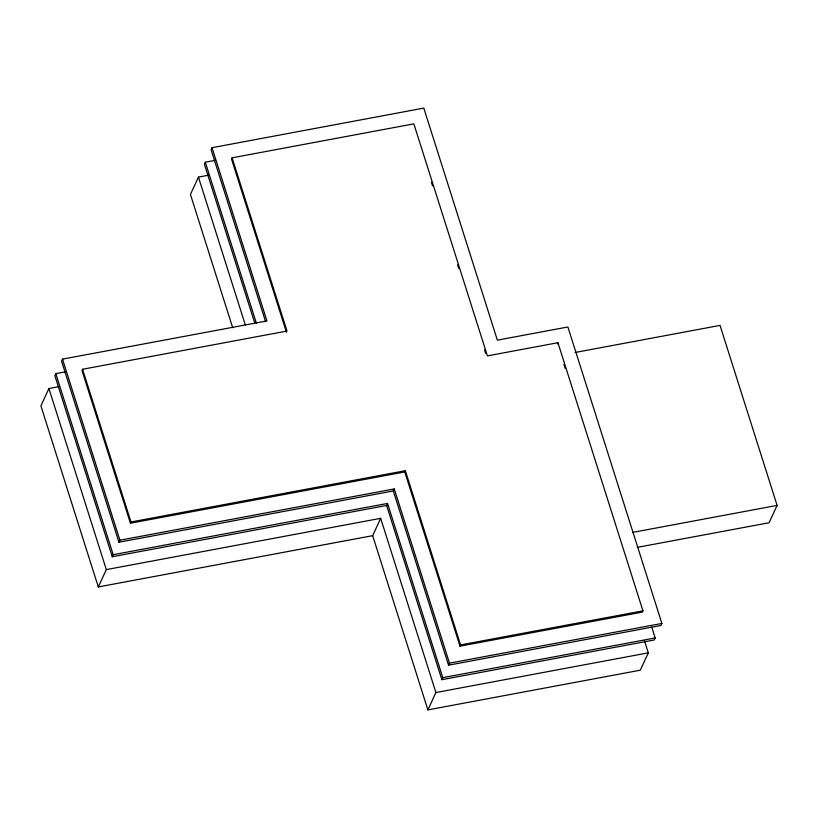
<?xml version="1.0" encoding="UTF-8"?>
<svg xmlns="http://www.w3.org/2000/svg" width="818" height="818" viewBox="0 0 818 818"><rect width="100%" height="100%" fill="white"/><g stroke="black" fill="none" stroke-linecap="round" stroke-linejoin="round"><path stroke-width="1.23" d="M58.947 386.658L48.916 388.53L40.9 405.871L98.303 586.946L372.66 535.667L380.667 518.326L106.32 569.604L98.303 586.946M65.829 371.761L55.798 373.642L54.857 375.666L112.26 556.741L386.607 505.463L387.548 503.428L113.201 554.706L112.26 556.741M393.315 490.953L448.55 665.177L660.944 625.484L661.885 623.449L567.886 326.975L497.364 340.155L423.796 108.109L212.026 147.69L266.944 320.922L62.495 359.133L61.554 361.167L118.968 542.232L393.315 490.953L394.256 488.929L119.909 540.207L118.968 542.232M404.767 471.945L460.002 646.169L642.375 612.089L642.948 610.852L557.937 342.711L487.416 355.891L413.847 123.855L232.097 157.823L287.016 331.045L82.567 369.266L81.994 370.503L130.42 523.223L404.767 471.945L405.339 470.708L130.992 521.986L130.42 523.223M208.467 175.216L198.447 177.097L190.43 194.428L232.68 327.681M215.349 160.328L205.328 162.199L204.388 164.224L254.705 322.916M212.026 147.69L211.085 149.725L265.625 321.74M232.097 157.823L231.525 159.06L286.453 332.282M557.365 343.949L557.937 342.711M644.451 640.719L648.296 652.846L640.289 670.187L427.896 709.891L435.902 692.549L380.667 518.326M651.711 627.017L655.177 637.958L654.236 639.983L441.853 679.686L442.783 677.652L387.548 503.428M448.55 665.177L449.491 663.153L394.256 488.929M460.002 646.169L460.575 644.932L405.339 470.708M575.034 352.497L720.034 325.4L777.1 505.401L769.084 522.743L637.253 547.375M632.713 532.385L777.1 505.401M460.575 644.932L642.948 610.852M449.491 663.153L661.885 623.449M442.783 677.652L655.177 637.958M435.902 692.549L648.296 652.846M563.909 364.572L565.064 368.212M431.383 182.189L432.538 185.829M457.569 264.797L458.724 268.447M484.532 349.848L485.688 353.488M386.607 505.463L441.853 679.686M372.66 535.667L427.896 709.891M205.328 162.199L256.402 323.314M198.447 177.097L245.298 324.879M82.567 369.266L130.992 521.986M62.495 359.133L119.909 540.207M55.798 373.642L113.201 554.706M48.916 388.53L106.32 569.604"/></g></svg>
